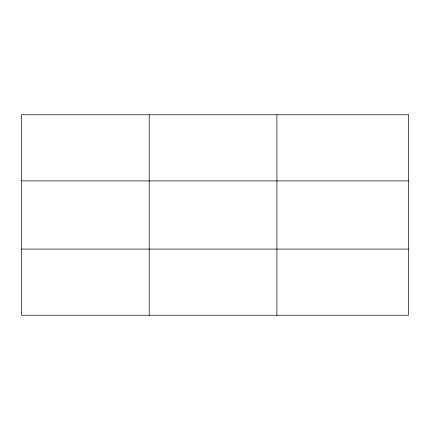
<?xml version="1.0" encoding="UTF-8"?>
<svg xmlns="http://www.w3.org/2000/svg" width="430" height="430" viewBox="0 0 430 430"><rect width="100%" height="100%" fill="white"/><g stroke="black" fill="none" stroke-linecap="round" stroke-linejoin="round"><path stroke-width="0.64" d="M149.21 315.233L149.21 114.767M276.92 315.233L276.92 114.767M21.5 180.923L408.5 180.923M21.5 249.077L408.5 249.077M408.5 114.767L408.5 315.233L21.5 315.233L21.5 114.767L408.5 114.767"/></g></svg>
